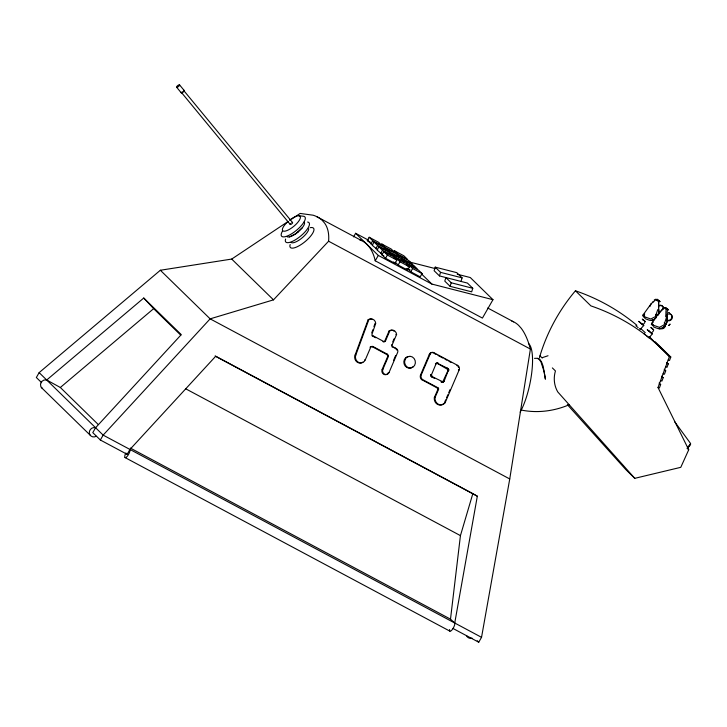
<?xml version="1.0" encoding="UTF-8"?>
<svg xmlns="http://www.w3.org/2000/svg" width="727" height="727" viewBox="0 0 727 727"><rect width="100%" height="100%" fill="white"/><g stroke="black" fill="none" stroke-linecap="round" stroke-linejoin="round"><path stroke-width="1.09" d="M666.295 315.8L666.295 317.963L664.005 324.933L659.389 327.359L653.727 325.378L651.601 323.297L659.852 311.91L663.951 308.502M665.968 310.511L665.832 316.445M431.393 374.987L436.009 363.9L436.963 363.1L447.705 368.353L448.668 369.58L444.106 381.202L443.161 382.002L432.42 376.75L431.393 374.987L430.657 375.159M443.388 381.911L442.643 382.075L447.877 370.815L447.841 369.48L437.436 363.436L435.764 363.491L436.509 363.318M449.586 629.518A4.835 1.536 -61.9 0 0 452.23 629.637A4.835 1.536 -61.9 0 0 454.738 623.012L450.495 619.15L460.436 535.617L472.841 493.633L215.137 355.912M452.93 628.428L478.739 642.223L481.538 637.334L509.745 478.966L530.401 349.06A183.777 51.871 -78.2 0 0 521.068 328.095L518.724 325.469A183.777 51.871 -78.2 0 0 511.799 321.134M667.295 310.093L667.459 309.157L665.841 307.576L664.696 307.557A14.713 7.27 72.4 0 0 662.779 308.402M667.513 309.193L667.35 310.129A14.667 1.945 83.6 0 0 667.222 316.063L667.441 319.162A8.024 5.807 -63.3 0 1 659.371 328.84L658.289 328.64A14.531 2.826 9.6 0 1 654.191 327.177L653.437 326.786M454.738 623.012L477.321 496.196L472.841 493.633M642.768 316.018L642.813 316.063A14.567 2.835 9.6 0 1 642.986 315.754M651.328 324.369L651.365 324.415A14.567 2.835 9.6 0 1 651.901 323.878M656.808 300.615L657.962 299.933L658.253 301.196M665.359 308.966L666.523 308.293L666.923 309.366M461.009 281.422L462.099 277.859L456.765 272.652L435.209 267.145L434.119 270.708L439.453 275.915L467.434 283.076L472.768 288.283L471.678 291.836L450.122 286.329L444.788 281.122L445.878 277.56L451.213 282.767L472.768 288.283M439.453 275.915L440.544 272.352L435.209 267.145M450.122 286.329L451.213 282.767M539.498 357.62A27.644 26.099 -45.7 0 1 539.979 355.83C547.158 332.012 559.363 309.757 575.439 290.782A213.411 201.497 -45.7 0 1 636.888 325.287M657.735 309.611L655.445 316.581L650.838 319.008L645.176 317.017L643.05 314.945L651.292 303.55L656.217 299.46L657.753 300.96M371.751 332.857L372.842 329.731M373.923 326.614L375.005 323.488M567.333 404.621L625.693 469.442L634.789 478.33L680.781 467.325L688.723 449.777L658.026 387.527L669.431 356.566L653.955 341.463A213.411 201.497 -45.7 0 0 649.284 336.628M659.116 383.02L660.661 384.528L659.398 387.964L658.026 387.527M661.652 376.132L663.197 377.649L661.933 381.084L660.561 380.648M664.187 369.252L665.732 370.77L664.469 374.205L663.097 373.769M666.723 362.373L668.267 363.891L667.004 367.326L665.632 366.89M653.955 341.463L655.327 341.899L670.803 357.002L669.531 360.447L668.158 360.01M362.864 362.146A5.625 5.144 77.4 0 1 356.612 361.701A5.625 5.144 77.4 0 1 355.103 355.067L368.107 319.798L368.853 319.635A4.789 4.38 77.4 0 1 375.75 323.324L372.142 333.729A1.318 1.209 77.4 0 0 372.687 335.592L383.729 341.49A1.599 1.463 77.4 0 0 385.374 341.245L389.817 330.84A4.662 4.262 77.4 0 1 396.597 334.465L392.153 344.862A1.39 1.272 77.4 0 0 392.58 346.597L396.324 348.596A2.863 2.617 77.4 0 1 397.651 352.377L389.036 372.524A3.671 3.353 77.4 0 1 384.565 374.151A3.671 3.353 77.4 0 1 382.893 369.243L388.5 356.221A2.617 2.399 77.4 0 0 387.109 354.076L373.115 346.597A2.145 1.963 77.4 0 0 370.779 347.088L370.043 347.252M370.779 347.088L365.29 359.838A5.625 5.144 77.4 0 1 358.502 362.337A5.625 5.144 77.4 0 1 355.848 354.903L368.853 319.635M383.729 341.49L382.984 341.654A1.599 1.463 77.4 0 0 384.628 341.408L389.072 331.003L389.817 330.84M392.744 341.908L394.079 338.791M393.461 360.601L395.615 355.567M445.133 402.713A6.17 5.643 77.4 0 1 438.326 404.23A6.17 5.643 77.4 0 1 435.109 397.36L438.554 389.408A1.272 1.163 77.4 0 0 437.945 387.773L437.2 387.936L421.633 379.621A3.917 3.58 77.4 0 1 420.57 374.887L429.257 354.585A2.99 2.735 77.4 0 1 433.056 352.795L433.801 352.631L457.647 365.381A3.362 3.081 77.4 0 1 459.173 369.879L445.133 402.713L444.388 402.885L445.706 399.805M437.945 387.773L422.378 379.458A3.917 3.58 77.4 0 1 421.315 374.723L430.002 354.422A2.99 2.735 77.4 0 1 433.801 352.631M446.578 397.751L447.896 394.67M448.777 392.625L450.095 389.545M389.036 372.524L388.291 372.687A3.671 3.353 77.4 0 1 383.829 374.314A3.671 3.353 77.4 0 1 382.157 369.407L387.764 356.384L388.5 356.221M443.506 403.812A6.17 5.643 77.4 0 1 437.018 404.058A6.17 5.643 77.4 0 1 434.364 397.524L437.808 389.572A1.272 1.163 77.4 0 0 437.2 387.936M649.874 306.54L651.292 303.55M658.435 314.891L659.852 311.91M287.965 221.562L231.713 259.066L160.349 270.253L39.149 372.624L36.35 377.513L41.639 382.684M42.475 388.545A4.835 4.562 -45.7 0 1 46.71 380.003L143.755 298.025L181.259 334.647L95.591 427.74L92.792 432.629L100.344 440.008L127.152 454.33L129.951 449.44L215.619 356.339L477.321 496.196M100.344 440.008L103.152 435.119L210.13 318.853L273.488 299.86L328.595 241.219A178.351 58.46 -39.5 0 0 324.596 223.098L322.397 220.554A178.351 58.46 -39.5 0 0 313.164 215.21L300.151 213.438L291.709 219.063M353.576 236.875L355.621 233.294L368.525 240.192M372.751 244.999L367.308 240.519L369.171 237.256L378.631 242.318L382.193 245.79L372.733 240.737L369.171 237.256M370.861 243.99L372.733 240.737M374.06 242.036L377.622 245.508L387.073 250.561L383.52 247.089L374.06 242.036L372.197 245.29L377.64 249.779M375.75 248.77L377.622 245.508M378.949 246.807L382.502 250.279L391.962 255.331L388.409 251.86L378.949 246.807L377.086 250.07L382.529 254.55M380.857 245.635L381.784 243.999L391.244 249.052L394.797 252.533L385.346 247.471L381.784 243.999M457.219 274.206L470.305 277.55L492.97 299.688L482.428 318.09L375.214 260.802L378.294 255.431L355.621 233.294M380.639 253.541L382.502 250.279M384.41 249.107L385.346 247.471M381.975 254.841L383.838 251.578L393.298 256.64L396.851 260.112L394.988 263.374L385.528 258.312L381.975 254.841L383.865 255.849M385.746 250.406L386.673 248.779L396.133 253.832L399.686 257.303L390.226 252.251L386.673 248.779M385.528 258.312L387.391 255.059L383.838 251.578M389.299 253.877L390.226 252.251M390.626 255.177L391.562 253.55L401.022 258.603L404.575 262.074L395.115 257.022L391.562 253.55M393.471 252.369L394.397 250.742L403.858 255.795L407.411 259.266L397.951 254.214L394.397 250.742M394.188 258.648L395.115 257.022M397.024 255.84L397.951 254.214M398.351 257.149L399.287 255.513L408.747 260.575L412.3 264.046L402.84 258.985L399.287 255.513M398.142 265.055L400.004 261.793L396.451 258.321L405.911 263.374L409.465 266.854L407.602 270.108L398.142 265.055L395.297 262.274M401.913 260.62L402.84 258.985M403.24 261.92L404.176 260.293L413.636 265.346L417.189 268.817L407.729 263.765L404.176 260.293M406.802 265.391L407.729 263.765M408.129 266.691L409.065 265.064L418.525 270.117L422.078 273.588L420.215 276.851L410.755 271.798L407.202 268.327M410.755 271.798L412.618 268.536L409.065 265.064M435.4 363.845L436.009 363.9M289.373 236.911L295.862 233.703L302.159 227.905A11.314 3.708 -39.5 0 0 304.177 221.989M641.323 323.515C642.877 326.387 646.966 321.243 643.804 320.362M642.341 324.306L643.768 325.487L640.251 329.322M649.874 331.866C651.038 334.529 654.7 330.44 653.273 329.44M649.057 337.864L652.328 333.838L650.892 332.657M302.15 227.905L298.188 231.904M46.71 380.003L60.332 387.482L153.642 308.666L180.769 335.156M643.05 314.945L644.749 313.982M644.813 317.417L643.577 317.045L644.54 315.936M548.031 355.739L542.733 357.511M569.286 404.703C554.31 411.137 537.407 413.345 521.377 410.073M652.737 322.334L653.337 322.179M652.882 324.287L652.101 325.196L653.182 325.878M372.687 335.592L371.951 335.756L375.623 337.728M395.851 334.629L396.597 334.465M384.628 341.408L385.374 341.245M370.343 346.943A2.145 1.963 77.4 0 1 372.369 346.77L373.115 346.597M391.408 345.034L392.153 344.862M355.103 355.067L355.848 354.903M396.324 348.596L391.844 346.761M372.369 346.77L386.364 354.249L387.109 354.076M364.554 360.001L365.29 359.838M429.257 354.585L430.002 354.422M382.157 369.407L382.893 369.243M435.982 363.355L437.454 363.046M436.963 363.246L437.709 363.082M435.573 363.654L436.318 363.482M437.209 363.318L437.954 363.155M437.436 363.436L438.181 363.264M437.654 363.582L438.399 363.418M457.647 365.381L456.901 365.545A3.362 3.081 77.4 0 1 457.583 366.035M446.723 368.425L447.468 368.262M446.96 368.516L447.705 368.353M447.187 368.653L447.932 368.489M447.387 368.816L448.132 368.653M420.57 374.887L421.315 374.723M447.568 369.016L448.314 368.853M447.723 369.234L448.468 369.071M447.841 369.48L448.586 369.316M447.923 369.743L448.668 369.58M447.968 370.007L448.713 369.843M447.977 370.279L448.723 370.116M447.95 370.552L448.695 370.388M430.748 374.632L431.493 374.46M447.877 370.815L448.623 370.643M430.684 374.887L431.429 374.723M430.657 375.432L431.402 375.259M431.447 375.532L430.793 375.959L431.656 376.032M430.793 375.959L431.538 375.795M459.173 369.879L458.428 370.052A3.362 3.081 77.4 0 0 458.573 369.643M431.238 376.622L431.983 376.459M432.192 376.622L431.447 376.786L432.42 376.75M432.656 376.85L431.911 377.013L434.628 378.467M421.633 379.621L422.378 379.458M441.725 381.693L440.98 381.857L441.934 381.839M443.361 381.366L444.106 381.202M443.225 381.593L443.97 381.421M441.425 382.12L442.17 381.957M443.061 381.784L443.806 381.62M442.861 381.948L443.606 381.784M437.808 389.572L438.554 389.408M434.364 397.524L435.109 397.36M534.518 358.338L537.262 358.311L539.116 359.265L540.97 361.973L544.169 371.779L545.395 379.194L543.16 366.235L541.551 361.973L539.743 359.265L537.844 358.302M668.331 312.583L669.522 312.592M299.051 215.783L303.477 216.237A15.113 4.953 -39.5 0 1 293.708 232.431A15.113 4.953 -39.5 0 1 282.567 230.977M656.354 317.508A7.997 5.789 -63.3 0 1 650.783 320.443L649.729 320.289A14.531 2.826 9.6 0 1 645.631 318.817L644.876 318.435M658.88 310.802L658.58 309.529L658.826 310.792A7.997 5.789 -63.3 0 1 657.917 315M409.228 261.938L435.4 268.627M440.544 272.352L462.099 277.859M378.294 255.431L431.893 284.075L492.97 299.688M670.803 357.002L669.431 356.566A213.411 201.497 -45.7 0 0 590.915 305.894L575.439 290.782M666.895 363.445L668.267 363.891M664.36 370.325L665.732 370.77M661.824 377.213L663.197 377.649M659.289 384.092L660.661 384.528M367.308 240.519L370.143 242.036M316.672 216.601L361.592 240.601M487.726 308.012L513.616 321.843M387.391 255.059L396.851 260.112M400.004 261.793L409.465 266.854M412.618 268.536L422.078 273.588M408.147 268.826L410.037 269.835M328.595 241.219L530.401 349.06M434.046 353.331L436.036 354.394M438.017 355.458L442.988 358.111M444.979 359.174L446.96 360.228M448.95 361.292L450.94 362.355M509.745 478.966L210.13 318.853L160.349 270.253M185.567 388.727L460.436 535.617M130.351 448.068L450.495 619.15M481.538 637.334L103.152 435.119L39.149 372.624M127.152 454.33L125.816 453.03A4.835 1.536 -61.9 0 0 125.071 457.574L449.859 631.136M645.194 321.488L643.986 320.507M653.755 329.84L652.546 328.868M640.096 322.524L638.66 321.343L640.932 323.197M642.668 324.596L642.186 324.187M643.731 325.46L641.696 323.824M650.256 332.175L652.328 333.838M643.949 333.72L645.376 334.902M658.662 300.46L659.334 300.996M652.164 328.559L651.583 328.077L653.019 329.249M648.802 337.673L646.685 335.965M643.331 319.962L642.268 319.108L643.849 320.407M648.947 331.085L648.32 330.585L649.12 331.258M639.378 328.622L639.878 329.022M651.819 328.25L650.829 327.459L651.656 328.15M648.938 331.067L647.221 329.695L649.493 331.557M659.453 301.105L660.125 301.641L658.707 300.487M667.895 309.348C666.005 307.83 669.994 311.056 668.004 309.457M643.613 320.207L643.013 319.716L643.686 320.253M640.732 323.042L641.396 323.588M649.284 331.394L649.947 331.939M637.461 327.068L638.124 327.613M640.569 322.897L639.742 322.215M636.825 326.55L635.825 325.723M657.281 299.215L658.962 300.833L658.798 301.778A14.667 1.945 83.6 0 0 658.671 307.703L658.762 309.566M664.778 307.821L666.305 309.32M687.179 448.259L688.723 449.777M539.979 355.83L542.297 358.093M552.356 367.917L555.446 370.943A27.644 26.099 -45.7 0 0 557.791 391.953L634.789 478.33M410.037 262.729L414.09 266.682M421.369 273.797L431.893 284.075M406.175 268.717L407.602 270.108M393.571 261.984L394.988 263.374M231.713 259.066L273.488 299.86M477.23 640.751L478.739 642.223M60.332 387.482L98.281 424.541M41.275 387.427L90.166 435.173M143.755 298.025L153.642 308.666M659.253 328.704L659.334 328.795A7.997 5.789 -63.3 0 0 667.386 319.144L667.168 316.045M179.533 84.85L184.058 90.348M183.786 90.584L292.545 222.526M290.246 224.47L181.477 92.529A1.509 0.491 -39.5 0 0 183.131 91.775A1.509 0.491 -39.5 0 0 183.649 90.521M176.67 87.267L181.196 92.765M674.465 421.442L690.45 443.325A5.816 1.89 -36.2 0 1 687.197 448.177M375.214 260.802L374.378 257.512A190.465 60.523 -61.9 0 0 369.234 246.962L366.953 244.363A190.901 60.659 -61.9 0 0 359.574 239.783M96.2 436.282A4.835 4.562 -45.7 0 1 89.321 432.847A4.835 4.562 -45.7 0 1 95.591 427.74M129.951 449.44A4.835 1.536 -61.9 0 1 128.37 454.711A4.835 1.536 -61.9 0 1 125.071 457.574M412.782 366.89A5.889 5.389 77.4 0 1 404.103 363.936A5.889 5.389 77.4 0 1 409.637 356.475M458.346 367.08A3.362 3.081 77.4 0 1 458.519 367.489M386.364 354.249A2.617 2.399 77.4 0 1 387.764 356.384M368.107 319.798A4.789 4.38 77.4 0 1 372.451 319.544M389.072 331.003A4.662 4.262 77.4 0 1 392.653 330.421M393.362 330.721A4.662 4.262 77.4 0 1 394.016 331.148M395.888 348.951A2.863 2.617 77.4 0 1 396.406 349.433M396.624 349.732A2.863 2.617 77.4 0 1 396.806 350.05M472.041 638.124A4.835 4.562 -45.7 0 1 466.507 635.625M310.12 227.678A15.085 4.944 -39.5 0 1 305.476 241.309A15.085 4.944 -39.5 0 1 290.173 244.517M308.711 228.705A11.332 3.717 -39.5 0 1 301.178 238.629A11.332 3.717 -39.5 0 1 291 242.391M307.621 222.026A15.113 4.953 -39.5 0 1 299.415 237.057A15.113 4.953 -39.5 0 1 285.611 239.038M298.206 231.886A11.314 3.708 -39.5 0 1 286.901 236.575M289.491 220.272A11.314 3.708 -39.5 0 1 300.151 218.654A11.314 3.708 -39.5 0 1 285.438 231.068A11.314 3.708 -39.5 0 1 287.992 221.535M291.963 222.562A1.509 0.491 -39.5 0 1 292.408 223.134A1.509 0.491 -39.5 0 1 290.655 224.489A1.509 0.491 -39.5 0 1 290.509 223.68M183.649 90.293A1.872 0.618 -39.5 0 1 183.813 91.211A1.872 0.618 -39.5 0 1 181.814 92.756A1.872 0.618 -39.5 0 1 181.305 92.102M528.447 343.489A39.594 11.178 -78.2 0 1 531.764 372.533A39.594 11.178 -78.2 0 1 520.141 412.127M661.116 310.956A14.122 6.979 72.4 0 1 663.378 308.548M669.994 313.782A3.526 3.326 -45.7 0 1 671.557 318.281A3.526 3.326 -45.7 0 1 666.977 320.116M667.004 314.637A3.526 3.326 -45.7 0 1 671.584 315.064A3.526 3.326 -45.7 0 1 671.285 319.707A3.526 3.326 -45.7 0 1 666.659 320.08M664.66 326.332A3.526 3.326 -45.7 0 1 661.815 328.404M664.269 322.706A3.526 3.326 -45.7 0 1 665.26 324.124M665.432 324.987A3.526 3.326 -45.7 0 1 659.762 328.131M652.564 302.605A14.122 6.979 72.4 0 1 653.191 301.551M643.586 315.2A14.077 2.744 9.6 0 1 643.931 314.982M654.218 300.042A14.713 7.27 72.4 0 1 656.136 299.206M658.617 307.694A14.713 1.954 83.6 0 1 658.744 301.741M659.698 305.186A3.526 3.326 -45.7 0 1 663.351 308.166M660.161 312.001A3.526 3.326 -45.7 0 1 659.262 311.992M658.444 306.276A3.526 3.326 -45.7 0 1 663.606 307.721M659.698 312.419A3.526 3.326 -45.7 0 1 658.844 312.174M655.872 314.573A3.526 3.326 -45.7 0 1 656.445 316.218M654.136 319.825A3.526 3.326 -45.7 0 1 652.364 320.044M655.709 314.355A3.526 3.326 -45.7 0 1 656.699 315.772M653.691 320.471A3.526 3.326 -45.7 0 1 651.946 320.225M641.132 328.949A213.411 201.497 -45.7 0 1 645.267 332.73M689.323 445.533A4.825 1.572 -36.2 0 1 687.896 447.132A4.825 1.572 -36.2 0 0 689.341 445.56M668.785 325.405L669.994 324.206L668.785 325.405M177.397 87.213A1.872 0.618 -39.5 0 0 179.596 85.004A1.872 0.618 -39.5 0 0 177.297 85.95A1.872 0.618 -39.5 0 0 177.397 87.213M404.875 360.001A5.889 5.389 77.4 0 0 411 367.944A5.889 5.389 77.4 0 0 414.081 358.475A5.889 5.389 77.4 0 0 404.875 360.001M689.696 444.842A4.825 1.572 -36.2 0 0 689.805 444.288A4.825 1.572 -36.2 0 1 689.723 444.869"/></g></svg>
